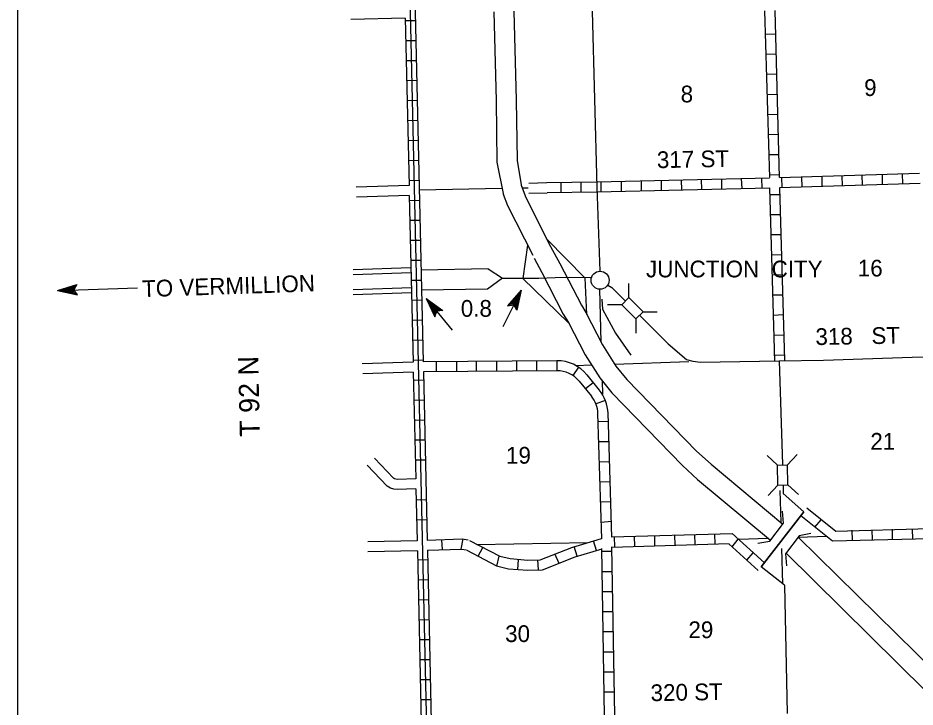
# Model space of a CAD drawing. Extents: x 2020499 to 2457378, y 15410235 to 15816321.
# Drawn here: x 2217182 to 2243978, y 15536518 to 15557103 of the extents above; entities that cross this region are included whole.
import ezdxf

# ---------------------------------------------------------------- set-up
doc = ezdxf.new("R2010")
doc.units = 0
for name, color, linetype in [('L1', 7, 'Continuous'), ('L11', 7, 'Continuous'), ('L13', 7, 'Continuous'), ('L14', 7, 'Continuous'), ('L16', 7, 'Continuous'), ('L18', 7, 'Continuous'), ('L23', 7, 'Continuous'), ('L28', 7, 'Continuous'), ('L3', 7, 'Continuous'), ('L30', 7, 'Continuous'), ('L4', 7, 'Continuous'), ('L5', 7, 'Continuous'), ('L53', 7, 'Continuous'), ('L6', 7, 'Continuous'), ('L8', 7, 'Continuous'), ('L9', 7, 'Continuous')]:
    doc.layers.add(name, color=color, linetype=linetype)

msp = doc.modelspace()

# ---------------------------------------------------------------- linework, layer by layer
at = {"layer": 'L1'}
msp.add_circle((2234571, 15549269), 269, dxfattribs=at)
at = {"layer": 'L11'}
for p, q in [((2232446, 15552171), (2232984, 15552184)), ((2232446, 15551870), (2232994, 15551883))]:
    msp.add_line(p, q, dxfattribs=at)
at = {"layer": 'L13'}
for p, q in [((2229168, 15551972), (2231646, 15552020)), ((2232245, 15552025), (2232425, 15552029)), ((2234548, 15549000), (2234595, 15547429)), ((2233844, 15546720), (2234316, 15546737)), ((2234998, 15546761), (2237224, 15546841)), ((2234630, 15546266), (2234642, 15545863)), ((2239940, 15542989), (2239969, 15542029)), ((2240485, 15541594), (2241328, 15541625)), ((2230892, 15541379), (2234204, 15541431)), ((2238707, 15541530), (2239592, 15541562)), ((2239992, 15541250), (2240023, 15540198))]:
    msp.add_line(p, q, dxfattribs=at)
at = {"layer": 'L16'}
msp.add_circle((2234571, 15549269), 269, dxfattribs=at)
at = {"layer": 'L18'}
for p, q in [((2235424, 15548752), (2235424, 15549169)), ((2235424, 15548752), (2235218, 15548535)), ((2235424, 15548752), (2235852, 15548329)), ((2235218, 15548535), (2234791, 15548535)), ((2235218, 15548535), (2235641, 15548113)), ((2235852, 15548329), (2235641, 15548113)), ((2235852, 15548329), (2236274, 15548329)), ((2235641, 15548113), (2235641, 15547685)), ((2239865, 15543746), (2239559, 15544037)), ((2240166, 15543752), (2240456, 15544063)), ((2239865, 15543746), (2240166, 15543752)), ((2239881, 15543144), (2239865, 15543746)), ((2240182, 15543155), (2240166, 15543752)), ((2239881, 15543144), (2239590, 15542838)), ((2239881, 15543144), (2240182, 15543155)), ((2240182, 15543155), (2240493, 15542865)), ((2240044, 15542009), (2240014, 15542366)), ((2239637, 15541477), (2240044, 15542009)), ((2240515, 15541635), (2240104, 15541099)), ((2240868, 15541702), (2240515, 15541635)), ((2239283, 15541410), (2239637, 15541477)), ((2240104, 15541099), (2240134, 15540741))]:
    msp.add_line(p, q, dxfattribs=at)
at = {"layer": 'L23'}
msp.add_line((2217183, 15430209), (2217182, 15670975), dxfattribs=at)
at = {"layer": 'L28'}
for p, q in [((2232209, 15548968), (2231665, 15547881)), ((2232209, 15548968), (2231808, 15548504)), ((2232177, 15548910), (2231850, 15548535)), ((2232140, 15548852), (2231866, 15548535)), ((2232151, 15548831), (2232066, 15548430)), ((2232209, 15548968), (2232082, 15548372)), ((2232183, 15548879), (2232082, 15548414)), ((2229374, 15548720), (2229875, 15548361)), ((2229374, 15548720), (2229632, 15548171)), ((2229374, 15548720), (2230150, 15547780)), ((2229411, 15548662), (2229627, 15548219)), ((2229448, 15548662), (2229833, 15548377)), ((2229448, 15548615), (2229632, 15548240)), ((2229474, 15548615), (2229817, 15548372)), ((2229500, 15548556), (2229643, 15548271)), ((2229532, 15548556), (2229775, 15548361)), ((2232109, 15548789), (2231897, 15548546)), ((2232066, 15548720), (2231940, 15548546)), ((2232035, 15548636), (2231977, 15548546)), ((2231998, 15548572), (2231977, 15548546)), ((2232035, 15548578), (2232008, 15548530)), ((2232093, 15548731), (2232019, 15548588)), ((2232066, 15548688), (2232019, 15548588)), ((2232051, 15548615), (2232019, 15548498)), ((2232093, 15548715), (2232035, 15548477)), ((2232125, 15548762), (2232040, 15548456)), ((2229543, 15548514), (2229643, 15548398)), ((2229543, 15548498), (2229659, 15548303)), ((2229559, 15548504), (2229749, 15548361)), ((2229574, 15548477), (2229643, 15548398)), ((2229606, 15548430), (2229669, 15548329)), ((2229632, 15548430), (2229733, 15548356)), ((2229632, 15548171), (2229691, 15548340)), ((2229659, 15548403), (2229691, 15548361)), ((2229659, 15548372), (2229669, 15548340)), ((2229875, 15548361), (2229691, 15548340)), ((2231808, 15548504), (2231993, 15548530)), ((2232082, 15548372), (2231993, 15548530))]:
    msp.add_line(p, q, dxfattribs=at)
at = {"layer": 'L3'}
for p, q in [((2231223, 15549606), (2229223, 15549570)), ((2232742, 15549327), (2233233, 15549354)), ((2233233, 15549354), (2233666, 15549364)), ((2233666, 15549364), (2234284, 15549354)), ((2234284, 15549354), (2234310, 15549343)), ((2231655, 15549331), (2232383, 15549327)), ((2232383, 15549327), (2232742, 15549327)), ((2231207, 15549003), (2229236, 15548968)), ((2241243, 15546877), (2243893, 15546972)), ((2243893, 15546972), (2244268, 15546978)), ((2239923, 15546856), (2241243, 15546877))]:
    msp.add_line(p, q, dxfattribs=at)
for points in [[(2232985, 15550489), (2234110, 15549343), (2234168, 15548245)], [(2232403, 15550319), (2232267, 15549322), (2233624, 15547997)], [(2231223, 15549606), (2231655, 15549331), (2231207, 15549003)], [(2235757, 15548213), (2236607, 15547368), (2237151, 15546904), (2237341, 15546846)], [(2237341, 15546846), (2237573, 15546819), (2239923, 15546856)]]:
    msp.add_lwpolyline(points, dxfattribs=at)
at = {"layer": 'L4'}
for p, q in [((2239923, 15546856), (2240018, 15543762)), ((2240034, 15543144), (2240039, 15542902)), ((2240081, 15540156), (2240160, 15536328))]:
    msp.add_line(p, q, dxfattribs=at)
for points in [[(2240657, 15542352), (2240039, 15542902)], [(2239384, 15540710), (2240657, 15542352)], [(2240076, 15540156), (2239384, 15540710)]]:
    msp.add_lwpolyline(points, dxfattribs=at)
at = {"layer": 'L5'}
for p, q in [((2233091, 15550278), (2233365, 15549771)), ((2232600, 15549929), (2232832, 15549502)), ((2240485, 15541595), (2244723, 15537425)), ((2240122, 15541123), (2244301, 15536997))]:
    msp.add_line(p, q, dxfattribs=at)
for points in [[(2231401, 15557290), (2231465, 15554629), (2231491, 15552796), (2231688, 15551811)], [(2231998, 15557306), (2232066, 15554644), (2232093, 15552844), (2232225, 15552062)], [(2232214, 15552110), (2232352, 15551735), (2233091, 15550278)], [(2231679, 15551836), (2231802, 15551503), (2232557, 15550014)], [(2233365, 15549771), (2234015, 15548520), (2234141, 15548303), (2234643, 15547337), (2235044, 15546703), (2235366, 15546302), (2237452, 15544163), (2237885, 15543773), (2240024, 15541983)], [(2232832, 15549502), (2233466, 15548255), (2233624, 15548002), (2234126, 15547036), (2234559, 15546355), (2234918, 15545906), (2237035, 15543730), (2237484, 15543319), (2239659, 15541506)], [(2234801, 15549121), (2234923, 15549048), (2235319, 15548657)]]:
    msp.add_lwpolyline(points, dxfattribs=at)
at = {"layer": 'L53'}
for p, q in [((2228752, 15557096), (2227124, 15557052)), ((2228866, 15552095), (2227283, 15552047)), ((2228872, 15551799), (2227299, 15551746)), ((2228921, 15549638), (2227198, 15549581)), ((2228925, 15549485), (2227198, 15549428)), ((2218360, 15548963), (2218941, 15549137)), ((2218450, 15548979), (2218909, 15549111)), ((2218508, 15548968), (2218909, 15549095)), ((2218941, 15549137), (2218851, 15548979)), ((2218360, 15548963), (2218851, 15548979)), ((2218360, 15548963), (2218957, 15548831)), ((2218423, 15548952), (2218909, 15548852)), ((2218492, 15548952), (2218898, 15548873)), ((2218566, 15548963), (2218877, 15548894)), ((2218582, 15548989), (2218893, 15549063)), ((2218624, 15548968), (2218782, 15548968)), ((2218640, 15548979), (2218877, 15549037)), ((2218640, 15548952), (2218856, 15548931)), ((2218677, 15548968), (2218782, 15548968)), ((2218693, 15548968), (2220757, 15549037)), ((2218735, 15548963), (2218840, 15548952)), ((2218751, 15548989), (2218867, 15549021)), ((2218782, 15548989), (2218840, 15548995)), ((2218809, 15548963), (2218840, 15548963)), ((2218957, 15548831), (2218851, 15548979)), ((2228935, 15549037), (2227198, 15548979)), ((2228938, 15548889), (2227198, 15548831)), ((2228985, 15546820), (2227468, 15546772)), ((2228992, 15546518), (2227484, 15546471)), ((2229106, 15541488), (2227631, 15541455)), ((2229113, 15541187), (2227631, 15541154))]:
    msp.add_line(p, q, dxfattribs=at)
for points in [[(2229071, 15543035), (2228511, 15543016), (2228412, 15543026), (2228308, 15543058), (2228210, 15543117), (2227612, 15543748)], [(2229064, 15543335), (2228521, 15543317), (2228471, 15543322), (2228431, 15543334), (2228401, 15543352), (2227830, 15543955)]]:
    msp.add_lwpolyline(points, dxfattribs=at)
at = {"layer": 'L6'}
for p, q in [((2234331, 15557306), (2234469, 15552052)), ((2234469, 15552052), (2234559, 15549539))]:
    msp.add_line(p, q, dxfattribs=at)
at = {"layer": 'L8'}
for p, q in [((2228539, 15573130), (2229479, 15531621)), ((2228693, 15572984), (2229285, 15546830)), ((2239485, 15557311), (2239627, 15552337)), ((2239786, 15557327), (2239923, 15552337)), ((2228752, 15557096), (2228866, 15552095)), ((2228755, 15557022), (2229053, 15557029)), ((2239506, 15556619), (2239807, 15556630)), ((2228768, 15556426), (2229067, 15556432)), ((2228782, 15555829), (2229080, 15555836)), ((2239527, 15556022), (2239823, 15556028)), ((2239543, 15555421), (2239844, 15555431)), ((2228795, 15555233), (2229094, 15555240)), ((2239559, 15554819), (2239859, 15554829)), ((2228809, 15554636), (2229107, 15554643)), ((2239574, 15554222), (2239875, 15554227)), ((2228822, 15554040), (2229121, 15554047)), ((2228836, 15553443), (2229134, 15553450)), ((2239590, 15553620), (2239891, 15553631)), ((2228849, 15552847), (2229148, 15552854)), ((2239606, 15553023), (2239907, 15553029)), ((2234469, 15552205), (2239627, 15552332)), ((2238809, 15552004), (2238798, 15552305)), ((2239411, 15552020), (2239400, 15552321)), ((2239627, 15552421), (2239923, 15552427)), ((2239933, 15552337), (2244115, 15552464)), ((2240007, 15552036), (2240002, 15552337)), ((2240609, 15552052), (2240599, 15552353)), ((2241206, 15552073), (2241201, 15552369)), ((2241808, 15552089), (2241797, 15552390)), ((2242410, 15552110), (2242399, 15552411)), ((2243006, 15552131), (2243001, 15552427)), ((2243608, 15552147), (2243598, 15552448)), ((2228863, 15552250), (2229161, 15552257)), ((2232984, 15552186), (2234469, 15552205)), ((2233408, 15551893), (2233408, 15552194)), ((2234009, 15551893), (2234009, 15552194)), ((2234606, 15551904), (2234606, 15552205)), ((2235208, 15551920), (2235208, 15552221)), ((2235810, 15551936), (2235810, 15552237)), ((2236406, 15551946), (2236401, 15552247)), ((2237008, 15551962), (2236998, 15552263)), ((2237610, 15551978), (2237600, 15552279)), ((2238207, 15551994), (2238202, 15552295)), ((2239933, 15552036), (2244131, 15552163)), ((2228872, 15551799), (2228985, 15546820)), ((2232994, 15551885), (2234469, 15551904)), ((2234469, 15551904), (2239632, 15552031)), ((2239632, 15552031), (2239775, 15546872)), ((2239643, 15551830), (2239944, 15551830)), ((2239933, 15552031), (2240076, 15546877)), ((2228876, 15551654), (2229175, 15551661)), ((2228890, 15551058), (2229188, 15551064)), ((2239659, 15551228), (2239960, 15551228)), ((2228903, 15550461), (2229202, 15550468)), ((2239675, 15550632), (2239976, 15550637)), ((2239691, 15550030), (2239991, 15550035)), ((2228917, 15549865), (2229215, 15549871)), ((2239706, 15549428), (2240007, 15549438)), ((2228930, 15549268), (2229229, 15549275)), ((2239722, 15548831), (2240023, 15548836)), ((2228944, 15548672), (2229242, 15548679)), ((2228957, 15548075), (2229256, 15548082)), ((2239743, 15548229), (2240039, 15548240)), ((2228971, 15547479), (2229269, 15547486)), ((2239759, 15547627), (2240060, 15547638)), ((2239764, 15547031), (2240065, 15547036)), ((2228984, 15546882), (2229283, 15546889)), ((2233276, 15546862), (2229285, 15546830)), ((2229675, 15546830), (2229675, 15546529)), ((2230277, 15546835), (2230277, 15546539)), ((2230873, 15546846), (2230873, 15546545)), ((2231475, 15546846), (2231475, 15546545)), ((2232077, 15546856), (2232077, 15546555)), ((2232674, 15546856), (2232674, 15546555)), ((2233276, 15546862), (2233276, 15546561)), ((2228992, 15546518), (2229064, 15543335)), ((2233276, 15546561), (2229292, 15546529)), ((2229292, 15546529), (2229405, 15541502)), ((2233925, 15546671), (2233756, 15546423)), ((2234173, 15546439), (2234543, 15545985)), ((2228998, 15546286), (2229296, 15546293)), ((2233941, 15546254), (2234310, 15545806)), ((2234368, 15546202), (2234131, 15546022)), ((2229011, 15545689), (2229310, 15545696)), ((2234727, 15545679), (2234448, 15545573)), ((2229025, 15545093), (2229323, 15545100)), ((2234627, 15541545), (2234506, 15545288)), ((2234918, 15541597), (2234807, 15545304)), ((2234817, 15545045), (2234516, 15545040)), ((2229038, 15544497), (2229337, 15544503)), ((2234833, 15544443), (2234532, 15544438)), ((2229052, 15543900), (2229350, 15543907)), ((2234849, 15543847), (2234548, 15543836)), ((2234865, 15543245), (2234569, 15543239)), ((2229071, 15543035), (2229106, 15541488)), ((2229079, 15542707), (2229377, 15542714)), ((2234891, 15542648), (2234590, 15542638)), ((2240749, 15542471), (2241612, 15541776)), ((2240567, 15542236), (2241507, 15541481)), ((2229092, 15542111), (2229391, 15542117)), ((2234907, 15542057), (2234606, 15542036)), ((2240989, 15541888), (2241174, 15542115)), ((2235007, 15541302), (2235002, 15541603)), ((2235609, 15541323), (2235599, 15541618)), ((2236206, 15541339), (2236201, 15541640)), ((2236808, 15541354), (2236802, 15541655)), ((2237410, 15541370), (2237399, 15541671)), ((2238006, 15541386), (2238001, 15541687)), ((2239476, 15540829), (2238518, 15541703)), ((2242109, 15541497), (2242098, 15541798)), ((2242711, 15541513), (2242700, 15541814)), ((2243307, 15541529), (2243302, 15541830)), ((2243909, 15541539), (2243899, 15541835)), ((2229859, 15541222), (2229844, 15541518)), ((2230424, 15541238), (2230477, 15541539)), ((2234458, 15541196), (2234374, 15541481)), ((2239295, 15540595), (2238418, 15541397)), ((2238518, 15541302), (2238698, 15541529)), ((2229113, 15541187), (2229228, 15536070)), ((2229412, 15541207), (2229528, 15536085)), ((2230926, 15541022), (2231069, 15541286)), ((2233344, 15540811), (2233223, 15541096)), ((2233883, 15541022), (2233798, 15541312)), ((2234706, 15536254), (2234627, 15541254)), ((2234933, 15541164), (2234632, 15541164)), ((2235007, 15536264), (2234923, 15541302)), ((2238957, 15540906), (2239141, 15541127)), ((2229119, 15540918), (2229418, 15540925)), ((2231491, 15540731), (2231560, 15541022)), ((2232109, 15540631), (2232135, 15540927)), ((2232726, 15540621), (2232711, 15540921)), ((2234944, 15540562), (2234643, 15540562)), ((2229133, 15540321), (2229431, 15540328)), ((2229146, 15539725), (2229445, 15539732)), ((2234949, 15539961), (2234648, 15539961)), ((2234960, 15539364), (2234659, 15539364)), ((2229160, 15539128), (2229458, 15539135)), ((2234965, 15538762), (2234664, 15538762)), ((2229173, 15538532), (2229472, 15538539)), ((2234976, 15538160), (2234675, 15538160)), ((2229187, 15537936), (2229485, 15537942)), ((2234981, 15537563), (2234685, 15537563)), ((2229200, 15537339), (2229499, 15537346)), ((2235002, 15536961), (2234701, 15536961)), ((2229214, 15536743), (2229512, 15536749))]:
    msp.add_line(p, q, dxfattribs=at)
for points in [[(2240657, 15542352), (2239384, 15540710)], [(2241612, 15541776), (2244405, 15541856)], [(2234923, 15541603), (2238518, 15541703)], [(2229405, 15541502), (2230451, 15541539), (2230625, 15541513)], [(2230667, 15541497), (2231575, 15541022), (2231882, 15540953), (2232410, 15540906), (2232784, 15540921), (2233724, 15541286), (2234617, 15541555)], [(2234923, 15541296), (2238423, 15541402)], [(2241507, 15541481), (2244405, 15541555)], [(2229412, 15541207), (2230435, 15541238), (2230578, 15541212)], [(2230593, 15541207), (2231475, 15540737), (2231834, 15540652), (2232410, 15540605), (2232848, 15540621), (2233825, 15541006), (2234632, 15541244)]]:
    msp.add_lwpolyline(points, dxfattribs=at)
for centre, radius, start, end in [((2233287, 15545714), 1150, 39.4762, 90.4885), ((2233287, 15545716), 850, 39.3881, 90.5082), ((2233658, 15545260), 1150, 1.825, 39.661), ((2233658, 15545261), 850, 1.7387, 39.6021)]:
    msp.add_arc(centre, radius, start, end, dxfattribs=at)
at = {"layer": 'L9'}
msp.add_lwpolyline([(2234618, 15548706), (2234644, 15548401), (2235033, 15547691), (2235491, 15547030)], dxfattribs=at)

# ---------------------------------------------------------------- texts
at = {"layer": 'L14'}
for s, p in [('9', (2242457, 15554771)), ('8', (2236977, 15554581)), ('16', (2242267, 15549380)), ('21', (2242642, 15544206)), ('19', (2231760, 15543789)), ('30', (2231734, 15538461)), ('29', (2237209, 15538577))]:
    msp.add_text(s, height=500, rotation=359.9999, dxfattribs=at).set_placement(p)
at = {"layer": 'L16'}
msp.add_text('JUNCTION  CITY', height=499.96, rotation=359.9999, dxfattribs=at).set_placement((2235942, 15549354))
at = {"layer": 'L28'}
msp.add_text('0.8', height=500, rotation=359.9999, dxfattribs=at).set_placement((2230409, 15548177))
at = {"layer": 'L30'}
for s, p in [('317 ST', (2236271, 15552616)), ('318   ST', (2241006, 15547331)), ('320 ST', (2236083, 15536693))]:
    msp.add_text(s, height=500, rotation=1, dxfattribs=at).set_placement(p)
at = {"layer": 'L53'}
for s, height, rotation, p in [('TO VERMILLION', 499.96, 1.9275, (2220900, 15548762)), ('T 92 N', 600, 91.2967, (2224411, 15544602))]:
    msp.add_text(s, height=height, rotation=rotation, dxfattribs=at).set_placement(p)

doc.saveas('drawing.dxf')
